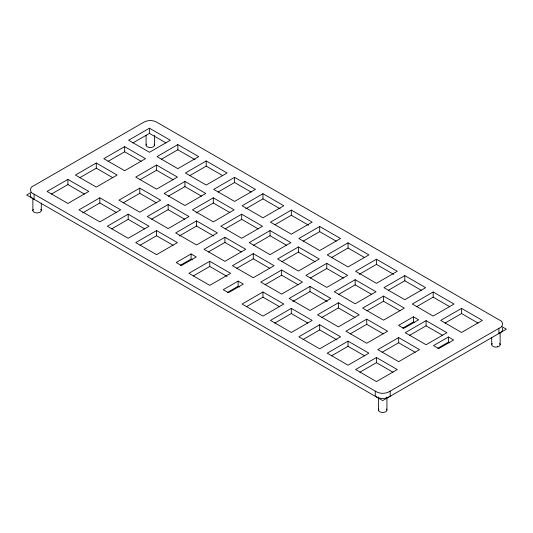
<?xml version="1.0" encoding="UTF-8"?>
<svg xmlns="http://www.w3.org/2000/svg" width="533" height="533" viewBox="0 0 533 533"><rect width="100%" height="100%" fill="white"/><g stroke="black" fill="none" stroke-linecap="round" stroke-linejoin="round"><path stroke-width="0.8" d="M30.508 193.792C29.355 196.344 32.133 198.296 34.099 199.309L34.099 194.152C29.288 192.846 29.288 186.85 34.099 185.551L142.837 122.77C147.255 119.818 153.317 119.818 157.735 122.77L498.901 319.74C503.712 321.046 503.712 327.042 498.901 328.341L390.163 391.122C385.745 394.074 379.683 394.074 375.265 391.122L34.099 194.152M30.961 192.52L26.65 195.011L382.714 400.583L506.35 329.201L502.026 326.702M149.473 128.206L128.626 140.246L149.473 152.285L170.327 140.246L149.473 128.206L149.473 133.37L166.01 142.911M67.911 179.394L47.064 191.427L67.911 203.466L88.764 191.427L67.911 179.394L67.911 184.551L84.447 194.099M96.28 163.011L75.433 175.051L96.28 187.09L117.133 175.051L96.28 163.011L96.28 168.175L79.75 177.722M124.655 146.635L103.802 158.674L124.655 170.707L145.502 158.674L124.655 146.635L124.655 151.792L108.119 161.339M132.937 142.911L149.473 133.37M51.375 194.099L67.911 184.551M177.842 144.59L156.995 156.622L177.842 168.661L198.696 156.622L177.842 144.59L177.842 149.746L195.098 159.707M161.312 159.294L177.842 149.746M99.831 197.816L78.977 209.855L99.831 221.895L120.678 209.855L99.831 197.816L99.831 202.98L82.575 212.94M156.569 165.063L135.722 177.096L156.569 189.135L177.416 177.096L156.569 165.063L156.569 170.22L140.032 179.768M139.793 188.129L118.939 200.168L139.793 212.207L160.64 200.168L139.793 188.129L139.793 193.292L123.256 202.84M206.218 160.966L185.364 173.005L206.218 185.038L227.065 173.005L206.218 160.966L206.218 166.123L222.747 175.67M189.681 175.67L206.218 166.123M128.2 214.199L107.346 226.232L128.2 238.271L149.047 226.232L128.2 214.199L128.2 219.356L144.736 228.904M184.938 181.44L164.091 193.479L184.938 205.511L205.785 193.479L184.938 181.44L184.938 186.597L201.474 196.144M111.663 228.904L128.2 219.356M168.401 196.144L184.938 186.597M168.162 204.512L147.308 216.551L168.162 228.584L189.008 216.551L168.162 204.512L168.162 209.669L151.625 219.216M234.587 177.342L213.733 189.382L234.587 201.421L255.434 189.382L234.587 177.342L234.587 182.506L251.123 192.053M218.05 192.053L234.587 182.506M156.569 230.576L135.722 242.615L156.569 254.654L177.416 242.615L156.569 230.576L156.569 235.733L140.032 245.28M213.307 197.816L192.46 209.855L213.307 221.895L234.154 209.855L213.307 197.816L213.307 202.98L196.051 212.94M196.53 220.889L175.677 232.928L196.53 244.967L217.377 232.928L196.53 220.889L196.53 226.052L213.78 236.012M179.275 236.012L196.53 226.052M262.956 193.726L242.102 205.758L262.956 217.797L283.803 205.758L262.956 193.726L262.956 198.882L245.7 208.843M241.676 214.199L220.829 226.232L241.676 238.271L262.522 226.232L241.676 214.199L241.676 219.356L258.212 228.904M225.139 228.904L241.676 219.356M191.074 253.941L176.183 262.536L181.393 265.547L196.284 256.946L191.074 253.941L191.074 259.098L180.434 265.241M224.899 237.272L204.046 249.304L224.899 261.343L245.746 249.304L224.899 237.272L224.899 242.428L208.363 251.976M291.324 210.102L270.478 222.141L291.324 234.18L312.171 222.141L291.324 210.102L291.324 215.259L308.58 225.226M209.762 261.29L188.909 273.322L209.762 285.362L230.609 273.322L209.762 261.29L209.762 266.447L227.018 276.407M274.788 224.806L291.324 215.259M270.044 230.576L249.197 242.615L270.044 254.654L290.898 242.615L270.044 230.576L270.044 235.733L253.508 245.28M193.226 275.994L209.762 266.447M253.268 253.648L232.421 265.687L253.268 277.72L274.115 265.687L253.268 253.648L253.268 258.805L269.805 268.352M236.732 268.352L253.268 258.805M319.693 226.485L298.846 238.518L319.693 250.557L340.54 238.518L319.693 226.485L319.693 231.642L303.157 241.189M238.124 281.104L223.234 289.699L228.45 292.71L243.341 284.116L238.124 281.104L238.124 286.261L227.491 292.404M298.413 246.959L277.566 258.991L298.413 271.031L319.267 258.991L298.413 246.959L298.413 252.116L281.877 261.663M281.637 270.024L260.79 282.064L281.637 294.103L302.484 282.064L281.637 270.024L281.637 275.188L298.174 284.735M265.101 284.735L281.637 275.188M262.956 291.997L242.102 304.037L262.956 316.076L283.803 304.037L262.956 291.997L262.956 297.154L246.419 306.702M348.062 242.861L327.215 254.901L348.062 266.933L368.909 254.901L348.062 242.861L348.062 248.018L331.526 257.566M326.782 263.335L305.935 275.374L326.782 287.407L347.636 275.374L326.782 263.335L326.782 268.492L343.319 278.039M310.253 278.039L326.782 268.492M310.006 286.408L289.159 298.44L310.006 310.479L330.853 298.44L310.006 286.408L310.006 291.564L327.262 301.525M292.75 301.525L310.006 291.564M291.324 308.38L270.478 320.413L291.324 332.452L312.171 320.413L291.324 308.38L291.324 313.537L274.788 323.085M376.431 259.238L355.584 271.277L376.431 283.316L397.278 271.277L376.431 259.238L376.431 264.401L359.175 274.362M355.158 279.712L334.304 291.751L355.158 303.79L376.005 291.751L355.158 279.712L355.158 284.875L371.688 294.423M338.622 294.423L355.158 284.875M338.375 302.784L317.528 314.823L338.375 326.862L359.229 314.823L338.375 302.784L338.375 307.941L354.911 317.488M321.839 317.488L338.375 307.941M319.693 324.757L298.846 336.796L319.693 348.829L340.54 336.796L319.693 324.757L319.693 329.914L336.949 339.874M404.8 275.621L383.953 287.653L404.8 299.693L425.654 287.653L404.8 275.621L404.8 280.778L388.264 290.325M303.157 339.461L319.693 329.914M383.527 296.095L362.673 308.127L383.527 320.166L404.374 308.127L383.527 296.095L383.527 301.252L400.063 310.799M366.99 310.799L383.527 301.252M366.744 319.167L345.897 331.2L366.744 343.239L387.598 331.2L366.744 319.167L366.744 324.324L350.208 333.871M348.062 341.133L327.215 353.172L348.062 365.212L368.909 353.172L348.062 341.133L348.062 346.297L364.599 355.844M433.169 291.997L412.322 304.037L433.169 316.076L454.023 304.037L433.169 291.997L433.169 297.154L416.633 306.702M331.526 355.844L348.062 346.297M413.421 316.795L398.531 325.39L403.741 328.401L418.632 319.8L413.421 316.795L413.421 321.952L402.781 328.095M426.08 320.659L405.227 332.699L426.08 344.738L446.927 332.699L426.08 320.659L426.08 325.823L442.617 335.37M398.664 337.589L377.81 349.628L398.664 361.667L419.511 349.628L398.664 337.589L398.664 342.752L382.128 352.293M409.544 335.37L426.08 325.823M376.431 357.516L355.584 369.549L376.431 381.588L397.278 369.549L376.431 357.516L376.431 362.673L359.895 372.221M461.538 308.38L440.691 320.413L461.538 332.452L482.392 320.413L461.538 308.38L461.538 313.537L445.008 323.085M448.42 336.996L433.522 345.597L438.739 348.602L453.63 340.007L448.42 336.996L448.42 342.159L437.78 348.296M262.956 198.882L280.211 208.843M319.693 231.642L336.23 241.189M348.062 248.018L364.599 257.566M376.431 264.401L393.687 274.362M404.8 280.778L421.337 290.325M433.169 297.154L449.705 306.702M461.538 313.537L478.074 323.085M124.655 151.792L141.185 161.339M156.569 170.22L173.105 179.768M213.307 202.98L229.843 212.527M270.044 235.733L286.581 245.28M298.413 252.116L314.95 261.663M413.421 321.952L414.721 322.705M448.42 342.159L449.719 342.906M96.28 168.175L112.816 177.722M139.793 193.292L156.322 202.84M168.162 209.669L184.691 219.216M224.899 242.428L241.436 251.976M366.744 324.324L383.28 333.871M398.664 342.752L415.2 352.293M99.831 202.98L116.367 212.527M156.569 235.733L173.105 245.28M262.956 297.154L279.492 306.702M291.324 313.537L307.861 323.085M376.431 362.673L392.968 372.221M191.074 259.098L192.38 259.851M238.124 286.261L239.43 287.014M502.492 327.982C503.645 330.533 500.867 332.485 498.901 333.498L498.901 328.341M500.141 332.459L500.141 344.678M491.712 337.349L491.712 344.678M390.163 391.122L390.163 396.279C385.745 399.237 379.683 399.237 375.265 396.279L375.265 391.122M386.925 397.005L386.925 410.037M378.503 397.005L378.503 410.037M154.497 135.349L154.497 145.123M146.075 135.349L146.075 145.123M41.288 203.153L41.288 210.488M32.859 198.269L32.859 210.488M499.608 343.499A4.211 2.432 0 0 1 495.923 347.11A4.211 2.432 0 0 1 492.245 343.499M497.715 346.177A3.158 1.826 0 0 1 497.456 346.27M386.578 409.071A4.211 2.432 0 0 1 382.714 412.469A4.211 2.432 0 0 1 378.85 409.071M154.15 144.157A4.211 2.432 0 0 1 150.286 147.554A4.211 2.432 0 0 1 146.422 144.157M40.755 209.302A4.211 2.432 0 0 1 37.077 212.92A4.211 2.432 0 0 1 33.392 209.302"/></g></svg>
